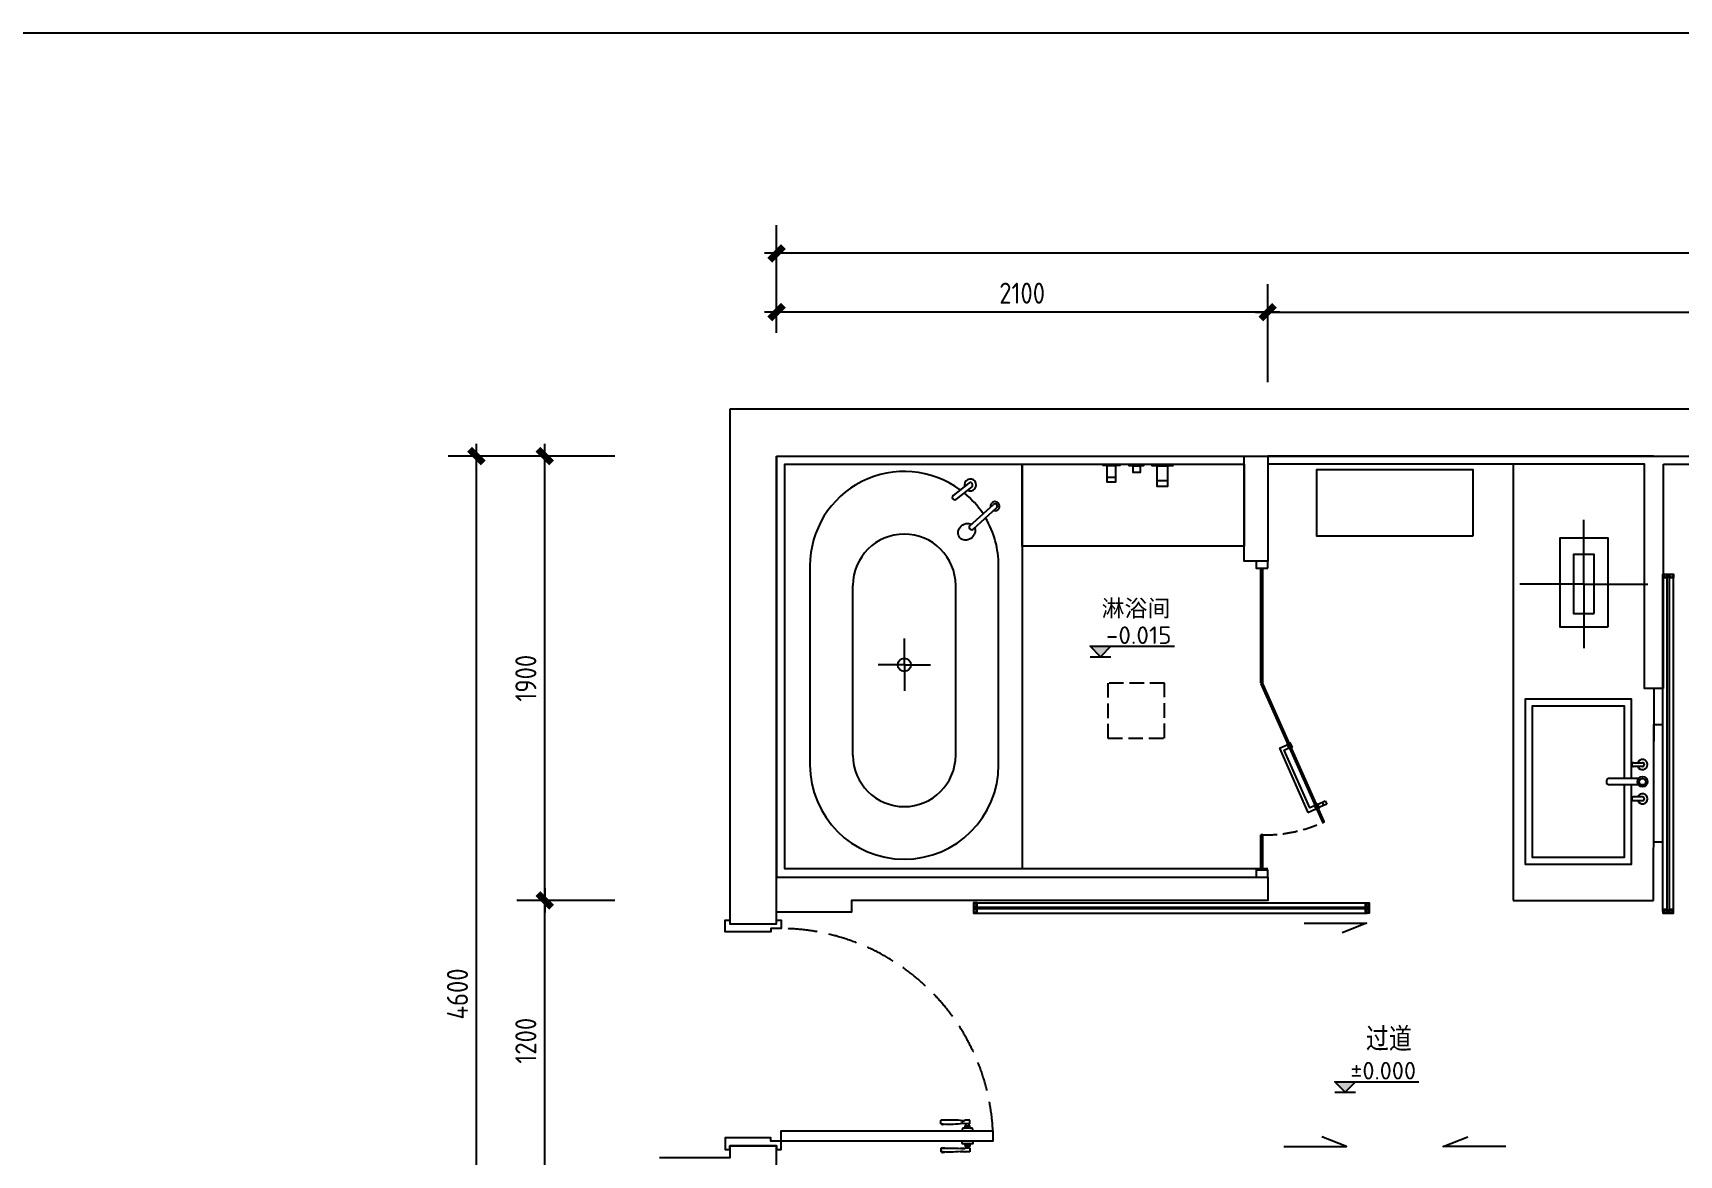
# Model space of a CAD drawing. Header units: inches. Extents: x 193953 to 255442, y -114891 to -62384.
# Drawn here: x 225028 to 232067, y -100323 to -95525 of the extents above; entities that cross this region are included whole.
import ezdxf
from ezdxf.enums import TextEntityAlignment as Align

# ---------------------------------------------------------------- set-up
doc = ezdxf.new("R2010")
doc.units = ezdxf.units.IN
doc.header["$LTSCALE"] = 500
doc.header["$MEASUREMENT"] = 0
doc.linetypes.add('DASH', pattern=[0.35, 0.25, -0.1])
for name, color, linetype in [('0-索引文字', 50, 'Continuous'), ('1-门板', 6, 'Continuous'), ('G-装饰造型轮廓线、电气提示线', 3, 'Continuous'), ('L-立面、剖面图、大样图-细线', 134, 'Continuous'), ('P-平面门', 2, 'Continuous')]:
    doc.layers.add(name, color=color, linetype=linetype)
doc.styles.add('DOM-romans.shx', font='dim.shx')
doc.styles.add('st', font='', dxfattribs={"width": 0.7})
doc.styles.get('st').set_extended_font_data('SimSun')
doc.dimstyles.new('DOM_DIM_1 80', dxfattribs={"dimscale": 60, "dimtxt": 1.5, "dimasz": 0.8, "dimexe": 2, "dimexo": 1.5, "dimgap": 0.6, "dimtad": 1, "dimdec": 0, "dimrnd": 5, "dimzin": 12, "dimdsep": 46, "dimtxsty": 'DOM-romans.shx', "dimblk": 'DOM_Dimension_Tick', "dimcen": 0.125, "dimclrd": 44, "dimclre": 44, "dimclrt": 50, "dimadec": 0, "dimazin": 0, "dimtfac": 1, "dimtdec": 0, "dimtix": 1, "dimtmove": 2, "dimatfit": 3, "dimldrblk": 'DOM_Leader_Arrow', "dimfxl": 0, "dimtvp": 1, "dimtolj": 1, "dimtzin": 0, "dimarcsym": 0})

# ---------------------------------------------------------------- blocks, each defined once
blk = doc.blocks.new('A$Caaed0fd6')
at = {"color": 8}
for p, q in [((-279.7, -73), (-553.8, -194.9)), ((-279.7, -73), (-264.7, -106.8)), ((-553.8, -194.9), (-538.8, -228.7)), ((-518, -275.3), (-533.1, -241.5)), ((-510.4, -255.5), (-524.1, -261.6)), ((-519.4, -235.4), (-504.3, -269.2)), ((-504.3, -269.2), (-518, -275.3))]:
    blk.add_line(p, q, dxfattribs=at)
at = {"color": 1}
blk.add_lwpolyline([(-2.4, 5.5), (-3.8, 6), (-595.8, -257.4), (-596.3, -258.7), (-593.8, -264.2), (-592.5, -264.6), (-0.4, -1.3), (0, 0)], close=True, dxfattribs=at)
at = {"color": 8}
for points in [[(-525.1, -222.6), (-534, -202.5), (-287.3, -92.8), (-278.4, -112.9)], [(-264.7, -106.8), (-281.1, -114.1), (-279.9, -116.8), (-277.2, -115.6)], [(-277.2, -115.6), (-263.5, -109.5), (-260.7, -108.3), (-261.9, -105.6), (-264.7, -106.8)], [(-259, -119.6), (-275.4, -126.9), (-276.6, -124.2), (-273.9, -122.9)], [(-273.9, -122.9), (-260.2, -116.8), (-257.5, -115.6), (-256.2, -118.4), (-259, -119.6)], [(-525.1, -222.6), (-541.5, -229.9), (-540.3, -232.7), (-537.6, -231.5)], [(-537.6, -231.5), (-523.9, -225.4), (-521.1, -224.1), (-522.3, -221.4), (-525.1, -222.6)], [(-519.4, -235.4), (-535.8, -242.7), (-537, -240), (-534.3, -238.8)], [(-534.3, -238.8), (-520.6, -232.7), (-517.9, -231.4), (-516.6, -234.2), (-519.4, -235.4)]]:
    blk.add_lwpolyline(points, dxfattribs=at)
at = {"layer": 'P-平面门', "color": 8, "linetype": 'DASH', "ltscale": 0.5}
blk.add_arc((-53.5, -11.3), 596.5, 179.01113, 204.79018, dxfattribs=at)
blk = doc.blocks.new('A$C8602a97d')
at = {"color": 2, "ltscale": 0.5}
for p, q in [((-14, -123.6), (-14, 0)), ((14, -123.8), (14, 0))]:
    blk.add_line(p, q, dxfattribs=at)
at = {"color": 2}
for p, q in [((-81.3, -102.5), (-81.3, -140.5)), ((-65.2, -140.5), (-65.2, -102.5)), ((64.9, -140.5), (64.9, -102.5)), ((81, -102.5), (81, -140.5))]:
    blk.add_line(p, q, dxfattribs=at)
blk.add_circle((-0.2, -140.5), 21.9, dxfattribs=at)
at = {"color": 8}
blk.add_circle((-0.2, -140.5), 14, dxfattribs=at)
at = {"color": 2, "ltscale": 0.5}
blk.add_arc((0, 0), 14, 0, 180, dxfattribs=at)
at = {"color": 2}
for centre, radius, start, end in [((-73.2, -140.5), 21.9, 111.63288, 68.36712), ((-73.2, -102.5), 8.06, 0, 180), ((-73.2, -140.5), 8.06, 180, 0), ((72.9, -140.5), 21.9, 111.63288, 68.36712), ((72.9, -102.5), 8.06, 0, 180), ((72.9, -140.5), 8.06, 180, 0)]:
    blk.add_arc(centre, radius, start, end, dxfattribs=at)
blk = doc.blocks.new('sssg')
at = {"color": 1}
for p, q in [((127439.7, -16392.4), (127439.7, -16407.4)), ((127447.4, -16391.9), (127440.2, -16391.9)), ((127441.7, -16398.9), (127441.7, -16393.9)), ((127441.7, -16393.9), (127482.7, -16393.9)), ((127444.3, -16398.9), (127441.7, -16398.9)), ((127441.7, -16405.9), (127441.7, -16400.1)), ((127441.7, -16400.1), (127443.4, -16400.1)), ((127443.4, -16400.1), (127443.4, -16401)), ((127444.6, -16401), (127444.6, -16399.2)), ((127484.2, -16391.9), (127447.4, -16391.9)), ((127454.8, -16400.2), (127454.8, -16405.9)), ((127468.1, -16398.7), (127456.3, -16398.7)), ((127469.6, -16405.9), (127469.6, -16400.2)), ((127479.9, -16399.2), (127479.9, -16401)), ((127482.7, -16398.9), (127480.2, -16398.9)), ((127481.1, -16401), (127481.1, -16400.1)), ((127481.1, -16400.1), (127482.7, -16400.1)), ((127482.7, -16393.9), (127482.7, -16398.9)), ((127482.7, -16400.1), (127482.7, -16405.9)), ((127484.7, -16407.4), (127484.7, -16392.4)), ((127440.2, -16407.9), (127457.2, -16407.9)), ((127443.4, -16405.9), (127441.7, -16405.9)), ((127443.4, -16405), (127443.4, -16405.9)), ((127444.6, -16405.9), (127444.6, -16405)), ((127454.8, -16405.9), (127444.6, -16405.9)), ((127456.6, -16407.1), (127456.6, -16400.8)), ((127457.2, -16407.1), (127456.6, -16407.1)), ((127456.9, -16400.5), (127467.5, -16400.5)), ((127467.8, -16407.1), (127467.2, -16407.1)), ((127467.2, -16407.9), (127484.2, -16407.9)), ((127467.8, -16400.8), (127467.8, -16407.1)), ((127479.9, -16405.9), (127469.6, -16405.9)), ((127479.9, -16405), (127479.9, -16405.9)), ((127481.1, -16405.9), (127481.1, -16405)), ((127482.7, -16405.9), (127481.1, -16405.9)), ((127439.7, -18083.2), (127439.7, -18068.2)), ((127440.2, -18067.7), (127457.2, -18067.7)), ((127447.4, -18083.7), (127440.2, -18083.7)), ((127443.4, -18069.7), (127441.7, -18069.7)), ((127441.7, -18069.7), (127441.7, -18075.5)), ((127441.7, -18075.5), (127443.4, -18075.5)), ((127444.3, -18076.7), (127441.7, -18076.7)), ((127441.7, -18076.7), (127441.7, -18081.7)), ((127441.7, -18081.7), (127482.7, -18081.7)), ((127443.4, -18070.6), (127443.4, -18069.7)), ((127443.4, -18075.5), (127443.4, -18074.6)), ((127454.8, -18069.7), (127444.6, -18069.7)), ((127444.6, -18069.7), (127444.6, -18070.6)), ((127444.6, -18074.6), (127444.6, -18076.4)), ((127484.2, -18083.7), (127447.4, -18083.7)), ((127454.8, -18075.4), (127454.8, -18069.7)), ((127468.1, -18076.9), (127456.3, -18076.9)), ((127457.2, -18068.5), (127456.6, -18068.5)), ((127456.6, -18068.5), (127456.6, -18074.8)), ((127456.9, -18075.1), (127467.5, -18075.1)), ((127467.2, -18067.7), (127484.2, -18067.7)), ((127467.8, -18068.5), (127467.2, -18068.5)), ((127467.8, -18074.8), (127467.8, -18068.5)), ((127479.9, -18069.7), (127469.6, -18069.7)), ((127469.6, -18069.7), (127469.6, -18075.4)), ((127479.9, -18070.6), (127479.9, -18069.7)), ((127479.9, -18076.4), (127479.9, -18074.6)), ((127482.7, -18076.7), (127480.2, -18076.7)), ((127482.7, -18069.7), (127481.1, -18069.7)), ((127481.1, -18069.7), (127481.1, -18070.6)), ((127481.1, -18074.6), (127481.1, -18075.5)), ((127481.1, -18075.5), (127482.7, -18075.5)), ((127482.7, -18075.5), (127482.7, -18069.7)), ((127482.7, -18081.7), (127482.7, -18076.7)), ((127484.7, -18068.2), (127484.7, -18083.2))]:
    blk.add_line(p, q, dxfattribs=at)
at = {"color": 8}
for p, q in [((127439.7, -18077.5), (127439.7, -16399.9)), ((127484.7, -18075.7), (127484.7, -16399.9))]:
    blk.add_line(p, q, dxfattribs=at)
at = {"color": 3}
for p, q in [((127458.2, -16403.9), (127459.2, -16402.9)), ((127458.2, -16403.9), (127458.2, -18071.7)), ((127459.2, -16402.9), (127465.2, -16402.9)), ((127465.2, -16402.9), (127466.2, -16403.9)), ((127466.2, -18071.7), (127466.2, -16403.9)), ((127458.2, -18071.7), (127459.2, -18072.7)), ((127459.2, -18072.7), (127465.2, -18072.7)), ((127465.2, -18072.7), (127466.2, -18071.7))]:
    blk.add_line(p, q, dxfattribs=at)
at = {"color": 8}
for points in [[(127466.6, -16404.4), (127465.4, -16404.1, 0.464371), (127465.2, -16404.2), (127465.2, -16404.5, 0.365774), (127465.3, -16404.6), (127466.6, -16404.9), (127466.5, -16406.3), (127465.4, -16406, 0.464371), (127465.2, -16406.1), (127465.2, -16406.4, 0.365774), (127465.3, -16406.5), (127466.5, -16406.8), (127466.4, -16408.1, 0.414214), (127466.6, -16408.3), (127467.1, -16408.3, 0.414214), (127467.3, -16408.1), (127467.7, -16400.7, 0.429682), (127467.5, -16400.5), (127457, -16400.5, 0.429682), (127456.8, -16400.7), (127457.2, -16408.1, 0.414214), (127457.4, -16408.3), (127457.8, -16408.3, 0.414214), (127458, -16408.1), (127457.9, -16406.8), (127459.1, -16406.5, 0.365774), (127459.2, -16406.4), (127459.2, -16406.1, 0.464371), (127459.1, -16406), (127457.9, -16406.3), (127457.8, -16404.9), (127459.1, -16404.6, 0.365774), (127459.2, -16404.5), (127459.2, -16404.2, 0.464371), (127459.1, -16404.1), (127457.8, -16404.4), (127457.7, -16401.7, -0.429721), (127457.9, -16401.5), (127466.6, -16401.5, -0.429721), (127466.8, -16401.7)], [(127466.6, -18071.3), (127465.4, -18071.6, -0.464371), (127465.2, -18071.5), (127465.2, -18071.2, -0.365774), (127465.3, -18071.1), (127466.6, -18070.8), (127466.5, -18069.4), (127465.4, -18069.6, -0.464371), (127465.2, -18069.5), (127465.2, -18069.2, -0.365774), (127465.3, -18069.1), (127466.5, -18068.9), (127466.4, -18067.6, -0.414214), (127466.6, -18067.4), (127467.1, -18067.3, -0.414214), (127467.3, -18067.5), (127467.7, -18074.9, -0.429682), (127467.5, -18075.1), (127457, -18075.1, -0.429682), (127456.8, -18074.9), (127457.2, -18067.5, -0.414214), (127457.4, -18067.3), (127457.8, -18067.4, -0.414214), (127458, -18067.6), (127457.9, -18068.9), (127459.1, -18069.1, -0.365774), (127459.2, -18069.2), (127459.2, -18069.5, -0.464371), (127459.1, -18069.6), (127457.9, -18069.4), (127457.8, -18070.8), (127459.1, -18071.1, -0.365774), (127459.2, -18071.2), (127459.2, -18071.5, -0.464371), (127459.1, -18071.6), (127457.8, -18071.3), (127457.7, -18073.9, 0.429721), (127457.9, -18074.1), (127466.6, -18074.1, 0.429721), (127466.8, -18073.9)]]:
    blk.add_lwpolyline(points, format="xyb", close=True, dxfattribs=at)
at = {"color": 1}
for centre, radius, start, end in [((127440.2, -16392.4), 0.5, 90, 180), ((127444.3, -16399.2), 0.3, 0, 90), ((127456.3, -16400.2), 1.5, 90, 180), ((127468.1, -16400.2), 1.5, 0, 90), ((127480.2, -16399.2), 0.3, 90, 180), ((127484.2, -16392.4), 0.5, 360, 90), ((127440.2, -16407.4), 0.5, 180, 270), ((127444, -16401), 0.6, 180, 0), ((127444, -16405), 0.6, 0, 180), ((127456.9, -16400.8), 0.3, 90, 180), ((127457.2, -16407.5), 0.4, 360, 90), ((127457.2, -16407.5), 0.4, 270, 0), ((127467.2, -16407.5), 0.4, 90, 180), ((127467.2, -16407.5), 0.4, 180, 270), ((127467.5, -16400.8), 0.3, 0, 90), ((127480.5, -16401), 0.6, 180, 0), ((127480.5, -16405), 0.6, 0, 180), ((127484.2, -16407.4), 0.5, 270, 0), ((127440.2, -18068.2), 0.5, 90, 180), ((127440.2, -18083.2), 0.5, 180, 270), ((127444, -18070.6), 0.6, 180, 0), ((127444, -18074.6), 0.6, 0, 180), ((127444.3, -18076.4), 0.3, 270, 0), ((127456.3, -18075.4), 1.5, 180, 270), ((127456.9, -18074.8), 0.3, 180, 270), ((127457.2, -18068.1), 0.4, 360, 90), ((127457.2, -18068.1), 0.4, 270, 0), ((127467.2, -18068.1), 0.4, 90, 180), ((127467.2, -18068.1), 0.4, 180, 270), ((127467.5, -18074.8), 0.3, 270, 360), ((127468.1, -18075.4), 1.5, 270, 0), ((127480.5, -18070.6), 0.6, 180, 0), ((127480.5, -18074.6), 0.6, 0, 180), ((127480.2, -18076.4), 0.3, 180, 270), ((127484.2, -18068.2), 0.5, 0, 90), ((127484.2, -18083.2), 0.5, 270, 0)]:
    blk.add_arc(centre, radius, start, end, dxfattribs=at)
blk = doc.blocks.new('hrhh')
at = {"color": 1}
for p, q in [((127576.5, -17896.8), (127576.5, -17889.6)), ((127576.5, -17933.6), (127576.5, -17896.8)), ((127577, -17889.1), (127592, -17889.1)), ((127592, -17934.1), (127577, -17934.1)), ((127583.5, -17891.1), (127578.5, -17891.1)), ((127578.5, -17891.1), (127578.5, -17932.1)), ((127578.5, -17932.1), (127583.5, -17932.1)), ((127583.3, -17917.5), (127583.3, -17905.7)), ((127583.5, -17893.6), (127583.5, -17891.1)), ((127583.5, -17932.1), (127583.5, -17929.5)), ((127585.6, -17893.9), (127583.8, -17893.9)), ((127583.8, -17929.2), (127585.6, -17929.2)), ((127590.5, -17891.1), (127584.7, -17891.1)), ((127584.7, -17891.1), (127584.7, -17892.7)), ((127584.7, -17892.7), (127585.6, -17892.7)), ((127585.6, -17930.4), (127584.7, -17930.4)), ((127584.7, -17930.4), (127584.7, -17932.1)), ((127584.7, -17932.1), (127590.5, -17932.1)), ((127584.8, -17904.2), (127590.5, -17904.2)), ((127590.5, -17919), (127584.8, -17919)), ((127585.1, -17906.3), (127585.1, -17916.9)), ((127591.7, -17906), (127585.4, -17906)), ((127585.4, -17917.2), (127591.7, -17917.2)), ((127589.6, -17892.7), (127590.5, -17892.7)), ((127590.5, -17893.9), (127589.6, -17893.9)), ((127589.6, -17929.2), (127590.5, -17929.2)), ((127590.5, -17930.4), (127589.6, -17930.4)), ((127590.5, -17892.7), (127590.5, -17891.1)), ((127590.5, -17904.2), (127590.5, -17893.9)), ((127590.5, -17929.2), (127590.5, -17919)), ((127590.5, -17932.1), (127590.5, -17930.4)), ((127591.7, -17906.6), (127591.7, -17906)), ((127591.7, -17917.2), (127591.7, -17916.6)), ((127592.5, -17889.6), (127592.5, -17906.6)), ((127592.5, -17916.6), (127592.5, -17933.6)), ((129010.7, -17889.6), (129010.7, -17906.6)), ((129010.7, -17916.6), (129010.7, -17933.6)), ((129026.2, -17889.1), (129011.2, -17889.1)), ((129011.2, -17934.1), (129026.2, -17934.1)), ((129011.5, -17906.6), (129011.5, -17906)), ((129011.5, -17906), (129017.8, -17906)), ((129011.5, -17917.2), (129011.5, -17916.6)), ((129017.8, -17917.2), (129011.5, -17917.2)), ((129012.7, -17892.7), (129012.7, -17891.1)), ((129012.7, -17891.1), (129018.5, -17891.1)), ((129013.6, -17892.7), (129012.7, -17892.7)), ((129012.7, -17904.2), (129012.7, -17893.9)), ((129012.7, -17893.9), (129013.6, -17893.9)), ((129018.4, -17904.2), (129012.7, -17904.2)), ((129012.7, -17929.2), (129012.7, -17919)), ((129012.7, -17919), (129018.4, -17919)), ((129013.6, -17929.2), (129012.7, -17929.2)), ((129012.7, -17932.1), (129012.7, -17930.4)), ((129012.7, -17930.4), (129013.6, -17930.4)), ((129018.5, -17932.1), (129012.7, -17932.1)), ((129018.5, -17892.7), (129017.6, -17892.7)), ((129017.6, -17893.9), (129019.4, -17893.9)), ((129019.4, -17929.2), (129017.6, -17929.2)), ((129017.6, -17930.4), (129018.5, -17930.4)), ((129018.1, -17906.3), (129018.1, -17916.9)), ((129018.5, -17891.1), (129018.5, -17892.7)), ((129018.5, -17930.4), (129018.5, -17932.1)), ((129019.7, -17893.6), (129019.7, -17891.1)), ((129019.7, -17891.1), (129024.7, -17891.1)), ((129019.7, -17932.1), (129019.7, -17929.5)), ((129024.7, -17932.1), (129019.7, -17932.1)), ((129019.9, -17917.5), (129019.9, -17905.7)), ((129024.7, -17891.1), (129024.7, -17932.1)), ((129026.7, -17896.8), (129026.7, -17889.6)), ((129026.7, -17933.6), (129026.7, -17896.8))]:
    blk.add_line(p, q, dxfattribs=at)
at = {"color": 8}
for p, q in [((127582.7, -17889.1), (129018.7, -17889.1)), ((127584.5, -17934.1), (129018.7, -17934.1))]:
    blk.add_line(p, q, dxfattribs=at)
at = {"color": 3}
for p, q in [((127588.5, -17907.6), (127587.5, -17908.6)), ((127587.5, -17908.6), (127587.5, -17914.6)), ((127587.5, -17914.6), (127588.5, -17915.6)), ((129014.7, -17907.6), (127588.5, -17907.6)), ((127588.5, -17915.6), (129014.7, -17915.6)), ((129014.7, -17907.6), (129015.7, -17908.6)), ((129015.7, -17914.6), (129014.7, -17915.6)), ((129015.7, -17908.6), (129015.7, -17914.6))]:
    blk.add_line(p, q, dxfattribs=at)
at = {"color": 8}
for points in [[(127588.9, -17916), (127588.7, -17914.7, -0.464371), (127588.7, -17914.6), (127589, -17914.6, -0.365774), (127589.2, -17914.7), (127589.4, -17916), (127590.8, -17915.9), (127590.6, -17914.7, -0.464371), (127590.7, -17914.6), (127591, -17914.6, -0.365774), (127591.1, -17914.7), (127591.3, -17915.9), (127592.6, -17915.8, -0.414214), (127592.8, -17916), (127592.9, -17916.4, -0.414214), (127592.7, -17916.7), (127585.3, -17917, -0.429682), (127585.1, -17916.8), (127585.1, -17906.3, -0.429682), (127585.3, -17906.1), (127592.7, -17906.5, -0.414214), (127592.9, -17906.7), (127592.8, -17907.2, -0.414214), (127592.6, -17907.4), (127591.3, -17907.3), (127591.1, -17908.5, -0.365774), (127591, -17908.6), (127590.7, -17908.6, -0.464371), (127590.6, -17908.5), (127590.8, -17907.3), (127589.4, -17907.2), (127589.2, -17908.5, -0.365774), (127589, -17908.6), (127588.7, -17908.6, -0.464371), (127588.7, -17908.5), (127588.9, -17907.2), (127586.3, -17907, 0.429721), (127586.1, -17907.2), (127586.1, -17915.9, 0.429721), (127586.3, -17916.1)], [(129014.3, -17916), (129014.5, -17914.7, 0.464371), (129014.5, -17914.6), (129014.1, -17914.6, 0.365774), (129014, -17914.7), (129013.8, -17916), (129012.4, -17915.9), (129012.6, -17914.7, 0.464371), (129012.5, -17914.6), (129012.2, -17914.6, 0.365774), (129012.1, -17914.7), (129011.9, -17915.9), (129010.6, -17915.8, 0.414214), (129010.3, -17916), (129010.3, -17916.4, 0.414214), (129010.5, -17916.7), (129017.9, -17917, 0.429682), (129018.1, -17916.8), (129018.1, -17906.3, 0.429682), (129017.9, -17906.1), (129010.5, -17906.5, 0.414214), (129010.3, -17906.7), (129010.3, -17907.2, 0.414214), (129010.6, -17907.4), (129011.9, -17907.3), (129012.1, -17908.5, 0.365774), (129012.2, -17908.6), (129012.5, -17908.6, 0.464371), (129012.6, -17908.5), (129012.4, -17907.3), (129013.8, -17907.2), (129014, -17908.5, 0.365774), (129014.1, -17908.6), (129014.5, -17908.6, 0.464371), (129014.5, -17908.5), (129014.3, -17907.2), (129016.9, -17907, -0.429721), (129017.1, -17907.2), (129017.1, -17915.9, -0.429721), (129016.9, -17916.1)]]:
    blk.add_lwpolyline(points, format="xyb", close=True, dxfattribs=at)
at = {"color": 1}
for centre, radius, start, end in [((127577, -17889.6), 0.5, 90, 180), ((127577, -17933.6), 0.5, 180, 270), ((127584.8, -17905.7), 1.5, 90, 180), ((127584.8, -17917.5), 1.5, 180, 270), ((127583.8, -17893.6), 0.3, 180, 270), ((127583.8, -17929.5), 0.3, 90, 180), ((127585.4, -17906.3), 0.3, 90, 180), ((127585.4, -17916.9), 0.3, 180, 270), ((127585.6, -17893.3), 0.6, 270, 90), ((127585.6, -17929.8), 0.6, 270, 90), ((127589.6, -17893.3), 0.6, 90, 270), ((127589.6, -17929.8), 0.6, 90, 270), ((127592.1, -17906.6), 0.4, 180, 270), ((127592.1, -17916.6), 0.4, 90, 180), ((127592, -17889.6), 0.5, 0, 90), ((127592, -17933.6), 0.5, 270, 0), ((127592.1, -17906.6), 0.4, 270, 360), ((127592.1, -17916.6), 0.4, 0, 90), ((129011.2, -17889.6), 0.5, 90, 180), ((129011.1, -17906.6), 0.4, 180, 270), ((129011.1, -17916.6), 0.4, 90, 180), ((129011.2, -17933.6), 0.5, 180, 270), ((129011.1, -17906.6), 0.4, 270, 360), ((129011.1, -17916.6), 0.4, 0, 90), ((129013.6, -17893.3), 0.6, 270, 90), ((129013.6, -17929.8), 0.6, 270, 90), ((129017.6, -17893.3), 0.6, 90, 270), ((129017.6, -17929.8), 0.6, 90, 270), ((129017.8, -17906.3), 0.3, 0, 90), ((129017.8, -17916.9), 0.3, 270, 360), ((129018.4, -17905.7), 1.5, 0, 90), ((129018.4, -17917.5), 1.5, 270, 0), ((129019.4, -17893.6), 0.3, 270, 0), ((129019.4, -17929.5), 0.3, 0, 90), ((129026.2, -17889.6), 0.5, 0, 90), ((129026.2, -17933.6), 0.5, 270, 0)]:
    blk.add_arc(centre, radius, start, end, dxfattribs=at)
blk = doc.blocks.new('ftfhtg')
at = {"layer": 'L-立面、剖面图、大样图-细线', "color": 8}
for p, q in [((-1050024.2, -439780.5), (-1050024.2, -439789.8)), ((-1050021.4, -439792.6), (-1050015.3, -439792.6)), ((-1050015.3, -439792.6), (-1049983.1, -439792.6)), ((-1050013.1, -439795.3), (-1050013.1, -439794.8)), ((-1049986.7, -439796.7), (-1050011.7, -439796.7)), ((-1050010.3, -439796.7), (-1050010.3, -439803.4)), ((-1050010.3, -439813.7), (-1049988.1, -439813.7)), ((-1050010.3, -439813.7), (-1050010.3, -439830.5)), ((-1050010.3, -439830.5), (-1049988.1, -439830.5)), ((-1049988.4, -439803.6), (-1050010, -439803.6)), ((-1049988.1, -439796.7), (-1049988.1, -439803.4)), ((-1049985.3, -439794.8), (-1049985.3, -439795.3)), ((-1049983.1, -439792.6), (-1049977, -439792.6)), ((-1049974.2, -439789.8), (-1049974.2, -439780.5)), ((-1049872.3, -439813.7), (-1049872.3, -439830.5)), ((-1049872.3, -439813.7), (-1049872.3, -439830.5))]:
    blk.add_line(p, q, dxfattribs=at)
for points in [[(-1050009.7, -439803.6, -0.311671), (-1050006.9, -439806), (-1050006.9, -439813.7)], [(-1049988.3, -439803.6, 0.34884), (-1049991.5, -439806), (-1049991.5, -439813.7)], [(-1049875.3, -439813.6, 0.28759), (-1049880.9, -439811.1, -0.060586), (-1049890.3, -439812.1, 0.212877), (-1049891.2, -439812.9)], [(-1049875.3, -439830.7, -0.28759), (-1049880.9, -439833.2, 0.060586), (-1049890.3, -439832.2, -0.212877), (-1049891.2, -439831.3)]]:
    blk.add_lwpolyline(points, format="xyb", dxfattribs=at)
for centre, radius, start, end in [((-1050021.4, -439789.8), 2.78, 180, 270), ((-1050015.3, -439794.8), 2.22, 0, 90), ((-1050011.7, -439795.3), 1.39, 180, 270), ((-1050010, -439803.4), 0.278, 180, 270), ((-1049988.4, -439803.4), 0.278, 270, 0), ((-1049976.5, -439792), 24.6, 241.9616, 293.82253), ((-1049938.9, -440716.4), 903.9, 93.11282, 93.12014), ((-1049976.5, -439852.2), 24.6, 66.17747, 118.0384), ((-1049974.8, -439740), 74.9, 259.84329, 276.25564), ((-1049974.8, -439904.2), 74.9, 83.74436, 100.15671), ((-1049986.7, -439795.3), 1.39, 270, 0), ((-1049983.1, -439794.8), 2.22, 90, 180), ((-1049977, -439789.8), 2.78, 270, 0), ((-1049913.7, -440502.8), 690.3, 86.56114, 94.39322), ((-1049913.7, -439141.4), 690.3, 265.60678, 273.43886)]:
    blk.add_arc(centre, radius, start, end, dxfattribs=at)
blk = doc.blocks.new('A$Cf4202bee')
at = {"layer": 'G-装饰造型轮廓线、电气提示线', "color": 1, "ltscale": 20}
for points in [[(-15, -200), (-15, -220), (20, -220), (20, -175), (35, -175), (35, 20), (-15, 20), (-15, 0), (0, 0), (0, -200)], [(965, -200), (965, -220), (930, -220), (930, -175), (915, -175), (915, 20), (965, 20), (965, 0), (950, 0), (950, -200)]]:
    blk.add_lwpolyline(points, close=True, dxfattribs=at)
at = {"layer": 'P-平面门', "color": 1, "ltscale": 3}
blk.add_lwpolyline([(65, -1125), (20, -1125), (20, -220), (65, -220)], close=True, dxfattribs=at)
at = {"layer": 'P-平面门', "color": 8, "linetype": 'DASH'}
blk.add_arc((17.9, -214.1), 912.1, 272.95922, 359.62998, dxfattribs=at)
at = {"layer": 'P-平面门', "extrusion": (0, 0, -1), "yscale": 0.9000000000232831}
for p, xscale, zscale, rotation in [((-395822.5, 943983.1), 0.9000000000232831, -0.9000000000014552, 90), ((395737.5, 943983.1), -0.9000000000232831, -0.9000000000232831, 270)]:
    blk.add_blockref('ftfhtg', p, dxfattribs=dict(at, xscale=xscale, zscale=zscale, rotation=rotation))
blk = doc.blocks.new('A$Cf66d3db0')
at = {"color": 4}
blk.add_lwpolyline([(-12802.3, 7040.2), (0, 7040.2), (0, 0), (-12802.3, 0)], close=True, dxfattribs=at)
blk = doc.blocks.new('DOM_Dimension_Tick')
at = {"color": 0, "linetype": 'ByBlock'}
for p, q in [((-1.09, 0), (0, 0)), ((0, 0), (1.09, 0))]:
    blk.add_line(p, q, dxfattribs=at)
at = {"color": 0, "linetype": 'Continuous', "const_width": 0.608}
blk.add_lwpolyline([(-0.61, -0.61), (0.61, 0.61)], dxfattribs=at)
blk = doc.blocks.new('*D506')
at = {"color": 44, "lineweight": -2, "transparency": 16777216}
for p, q in [((227516.5, -99233.8), (227096.5, -99233.8)), ((227216.5, -100385.8), (227216.5, -99281.8)), ((227516.5, -100433.8), (227096.5, -100433.8))]:
    blk.add_line(p, q, dxfattribs=at)
at = {"layer": 'Defpoints', "color": 0, "transparency": 16777216}
for p in [(227216.5, -99233.8), (228580, -99233.8), (227907.6, -100433.8)]:
    blk.add_point(p, dxfattribs=at)
at = {"color": 44, "lineweight": -2, "transparency": 16777216, "xscale": 48, "yscale": 48, "zscale": 48}
for p, rotation in [((227216.5, -99233.8), 90), ((227216.5, -100433.8), 270)]:
    blk.add_blockref('DOM_Dimension_Tick', p, dxfattribs=dict(at, rotation=rotation))
at = {"color": 50, "transparency": 16777216, "insert": (227135.5, -99833.8), "char_height": 90, "attachment_point": 5, "rotation": 90, "style": 'DOM-romans.shx'}
blk.add_mtext('\\A1;1200', dxfattribs=at)
blk = doc.blocks.new('DOM_Leader_Arrow')
at = {"color": 0, "linetype": 'ByBlock'}
blk.add_line((0, 0), (-1.5, 0), dxfattribs=at)
for points in [[(-1.29, 1), (-0.89, 1.28), (-0.36, 0), (0, 0)], [(-1.29, -1), (-0.89, -1.28), (-0.36, 0), (0, 0)]]:
    blk.add_solid(points, dxfattribs=at)
blk = doc.blocks.new('*D507')
at = {"color": 44, "lineweight": -2, "transparency": 16777216}
for p, q in [((227516.5, -97333.8), (227096.5, -97333.8)), ((227216.5, -99185.8), (227216.5, -97381.8)), ((227516.5, -99233.8), (227096.5, -99233.8))]:
    blk.add_line(p, q, dxfattribs=at)
at = {"layer": 'Defpoints', "color": 0, "transparency": 16777216}
for p in [(227216.5, -97333.8), (228207.6, -97333.8), (228580, -99233.8)]:
    blk.add_point(p, dxfattribs=at)
at = {"color": 44, "lineweight": -2, "transparency": 16777216, "xscale": 48, "yscale": 48, "zscale": 48}
for p, rotation in [((227216.5, -97333.8), 90), ((227216.5, -99233.8), 270)]:
    blk.add_blockref('DOM_Dimension_Tick', p, dxfattribs=dict(at, rotation=rotation))
at = {"color": 50, "transparency": 16777216, "insert": (227135.5, -98283.8), "char_height": 90, "attachment_point": 5, "rotation": 90, "style": 'DOM-romans.shx'}
blk.add_mtext('\\A1;1900', dxfattribs=at)
blk = doc.blocks.new('*D508')
at = {"color": 44, "lineweight": -2, "transparency": 16777216}
for p, q in [((227216.5, -97333.8), (226804, -97333.8)), ((226924, -101885.8), (226924, -97381.8)), ((227216.5, -101933.8), (226804, -101933.8))]:
    blk.add_line(p, q, dxfattribs=at)
at = {"layer": 'Defpoints', "color": 0, "transparency": 16777216}
for p in [(226924, -97333.8), (227306.5, -97333.8), (227306.5, -101933.8)]:
    blk.add_point(p, dxfattribs=at)
at = {"color": 44, "lineweight": -2, "transparency": 16777216, "xscale": 48, "yscale": 48, "zscale": 48}
for p, rotation in [((226924, -97333.8), 90), ((226924, -101933.8), 270)]:
    blk.add_blockref('DOM_Dimension_Tick', p, dxfattribs=dict(at, rotation=rotation))
at = {"color": 50, "transparency": 16777216, "insert": (226843, -99633.8), "char_height": 90, "attachment_point": 5, "rotation": 90, "style": 'DOM-romans.shx'}
blk.add_mtext('\\A1;4600', dxfattribs=at)
blk = doc.blocks.new('*D515')
at = {"color": 44, "lineweight": -2, "transparency": 16777216}
for p, q in [((230307.6, -97018.5), (230307.6, -96598.5)), ((236907.6, -97018.5), (236907.6, -96598.5)), ((230355.6, -96718.5), (236859.6, -96718.5))]:
    blk.add_line(p, q, dxfattribs=at)
at = {"layer": 'Defpoints', "color": 0, "transparency": 16777216}
for p in [(236907.6, -96718.5), (230307.6, -97333.8), (236907.6, -97333.8)]:
    blk.add_point(p, dxfattribs=at)
at = {"color": 44, "lineweight": -2, "transparency": 16777216, "xscale": 48, "yscale": 48, "zscale": 48, "rotation": 180}
blk.add_blockref('DOM_Dimension_Tick', (230307.6, -96718.5), dxfattribs=at)
at = {"color": 44, "lineweight": -2, "transparency": 16777216, "xscale": 48, "yscale": 48, "zscale": 48}
blk.add_blockref('DOM_Dimension_Tick', (236907.6, -96718.5), dxfattribs=at)
at = {"color": 50, "transparency": 16777216, "insert": (233607.6, -96637.5), "char_height": 90, "attachment_point": 5, "style": 'DOM-romans.shx'}
blk.add_mtext('\\A1;6600', dxfattribs=at)
blk = doc.blocks.new('*D516')
at = {"color": 44, "lineweight": -2, "transparency": 16777216}
for p, q in [((228207.6, -96767), (228207.6, -96347)), ((236907.6, -96767), (236907.6, -96347)), ((236859.6, -96467), (228255.6, -96467))]:
    blk.add_line(p, q, dxfattribs=at)
at = {"layer": 'Defpoints', "color": 0, "transparency": 16777216}
for p in [(228207.6, -96467), (228207.6, -96897.5), (236907.6, -96897.5)]:
    blk.add_point(p, dxfattribs=at)
at = {"color": 44, "lineweight": -2, "transparency": 16777216, "xscale": 48, "yscale": 48, "zscale": 48, "rotation": 180}
blk.add_blockref('DOM_Dimension_Tick', (228207.6, -96467), dxfattribs=at)
at = {"color": 44, "lineweight": -2, "transparency": 16777216, "xscale": 48, "yscale": 48, "zscale": 48}
blk.add_blockref('DOM_Dimension_Tick', (236907.6, -96467), dxfattribs=at)
at = {"color": 50, "transparency": 16777216, "insert": (232557.6, -96386), "char_height": 90, "attachment_point": 5, "style": 'DOM-romans.shx'}
blk.add_mtext('\\A1;8700', dxfattribs=at)
blk = doc.blocks.new('DOM-平面标高符号')
blk.add_hatch(color=256).paths.add_polyline_path([(1.47, 1.5), (0, 0), (-1.47, 1.5)])
at = {"color": 150}
for p, q in [((-1.47, 1.5), (10.53, 1.5)), ((-1.47, 0), (1.47, 0))]:
    blk.add_line(p, q, dxfattribs=at)
blk.add_lwpolyline([(1.47, 1.5), (0, 0), (-1.47, 1.5)], close=True, dxfattribs=at)
at = {"style": 'DOM-romans.shx', "width": 0.444477}
blk.add_attdef('ELEV', text='', height=2.5, dxfattribs=at).set_placement((0.75, 1.82), (10.11, 1.82), align=Align.FIT)
blk = doc.blocks.new('*D631')
at = {"color": 44, "lineweight": -2, "transparency": 16777216}
for p, q in [((228207.6, -96807.5), (228207.6, -96598.5)), ((230307.6, -96817.5), (230307.6, -96598.5)), ((230259.6, -96718.5), (228255.6, -96718.5))]:
    blk.add_line(p, q, dxfattribs=at)
at = {"layer": 'Defpoints', "color": 0, "transparency": 16777216}
for p in [(228207.6, -96718.5), (228207.6, -96897.5), (230307.6, -96907.5)]:
    blk.add_point(p, dxfattribs=at)
at = {"color": 44, "lineweight": -2, "transparency": 16777216, "xscale": 48, "yscale": 48, "zscale": 48, "rotation": 180}
blk.add_blockref('DOM_Dimension_Tick', (228207.6, -96718.5), dxfattribs=at)
at = {"color": 44, "lineweight": -2, "transparency": 16777216, "xscale": 48, "yscale": 48, "zscale": 48}
blk.add_blockref('DOM_Dimension_Tick', (230307.6, -96718.5), dxfattribs=at)
at = {"color": 50, "transparency": 16777216, "insert": (229257.6, -96637.5), "char_height": 90, "attachment_point": 5, "style": 'DOM-romans.shx'}
blk.add_mtext('\\A1;2100', dxfattribs=at)
blk = doc.blocks.new('A$C2527195D')
at = {"layer": '1-门板', "color": 3}
blk.add_lwpolyline([(0, -133.8), (0, 133.8), (-40.7, 28.8)], dxfattribs=at)

msp = doc.modelspace()

# ---------------------------------------------------------------- linework, layer by layer
at = {"color": 4}
for p, q in [((236907.6, -97133.8), (228007.6, -97133.8)), ((228007.6, -97133.8), (228007.6, -99333.8)), ((228207.6, -99333.8), (228207.6, -97333.8)), ((228207.6, -97333.8), (236907.6, -97333.8)), ((228007.6, -99333.8), (228207.6, -99333.8))]:
    msp.add_line(p, q, dxfattribs=at)
at = {"color": 6}
for p, q in [((230307.6, -97333.8), (231357.6, -97333.8)), ((231957.6, -97333.8), (230307.6, -97333.8)), ((230278.6, -98303.8), (230286.6, -98303.8)), ((230286.6, -98953.8), (230278.6, -98953.8))]:
    msp.add_line(p, q, dxfattribs=at)
at = {"color": 2}
for p, q in [((231357.6, -97368.8), (231357.6, -99233.8)), ((231659, -97881), (231659, -97607)), ((231659, -97881), (231385, -97881)), ((231659, -97881), (231659, -98155)), ((231659, -97881), (231933, -97881)), ((231957.6, -99233.8), (231959.4, -98327.1)), ((231357.6, -99233.8), (231957.6, -99233.8))]:
    msp.add_line(p, q, dxfattribs=at)
at = {"color": 3}
for p, q in [((231999.4, -98327.1), (231999.4, -97368.8)), ((231999.4, -97368.8), (236907.6, -97368.8))]:
    msp.add_line(p, q, dxfattribs=at)
at = {"color": 1}
for p, q in [((229029.9, -97449.5), (228962.5, -97502.6)), ((229042.3, -97465.2), (228974.9, -97518.3)), ((229034.1, -97631.6), (229135, -97541)), ((229047.5, -97646.5), (229148.4, -97555.8)), ((230278.6, -98303.8), (230278.6, -97813.8)), ((230286.6, -98303.8), (230286.6, -97813.8)), ((230278.6, -99103.8), (230278.6, -98953.8)), ((230286.6, -99103.8), (230286.6, -98953.8))]:
    msp.add_line(p, q, dxfattribs=at)
at = {"color": 8}
for p, q in [((228534, -98612.9), (228534, -97887.4)), ((228973.5, -98612.9), (228973.5, -97887.4)), ((228754, -98226.4), (228754, -98114.4)), ((228754, -98226.4), (228642, -98226.4)), ((228754, -98226.4), (228754, -98338.4)), ((228754, -98226.4), (228866, -98226.4))]:
    msp.add_line(p, q, dxfattribs=at)
at = {"color": 4}
for points in [[(228207.6, -97333.8), (228207.6, -99133.8), (230307.6, -99133.8), (230307.6, -99233.8), (228527.6, -99233.8), (228527.6, -99283.8), (228207.6, -99283.8)], [(230307.6, -97333.8), (230307.6, -97783.8), (230207.6, -97783.8), (230207.6, -97333.8)]]:
    msp.add_lwpolyline(points, close=True, dxfattribs=at)
at = {"color": 3}
for points in [[(230307.6, -99098.8), (228242.6, -99098.8), (228242.6, -97368.8), (229257.6, -97368.8)], [(231999.4, -98327.1), (231919.4, -98327.1), (231919.4, -97368.8), (230307.6, -97368.8)]]:
    msp.add_lwpolyline(points, dxfattribs=at)
at = {"color": 2}
for points in [[(229257.6, -97368.8), (229257.6, -99098.8), (228242.6, -99098.8), (228242.6, -97368.8)], [(230207.6, -97368.8), (230207.6, -97718.8), (229257.6, -97718.8), (229257.6, -97368.8), (230207.6, -97368.8)], [(231186.8, -97675.6), (231186.8, -97393), (230516.3, -97393), (230516.3, -97675.6)], [(231763.9, -98063.9), (231763.9, -97684.4), (231556.5, -97684.4), (231556.5, -98063.9)], [(231702.8, -98007.5), (231702.8, -97754.4), (231615.3, -97754.4), (231615.3, -98007.5)], [(231957.6, -98983), (231997.6, -98983), (231997.6, -98483), (231957.6, -98483)]]:
    msp.add_lwpolyline(points, close=True, dxfattribs=at)
for points in [[(228993.2, -97478.4, 0.615322), (228350.5, -97802.9), (228350.5, -98654.4, 1), (229157, -98654.4), (229157, -97802.9, 0.133899), (229101.2, -97598.2)], [(229090.4, -97581, 0.075461), (229009.4, -97491.1, 0.075461)]]:
    msp.add_lwpolyline(points, format="xyb", dxfattribs=at)
at = {"color": 1}
for points in [[(229675.1, -97368.8), (229675.1, -97374.9), (229603.7, -97374.9), (229603.7, -97368.8)], [(229656.8, -97374.9), (229656.8, -97445.3), (229621.3, -97445.3), (229621.3, -97374.9)], [(229776.2, -97368.8), (229776.2, -97376.4), (229715.4, -97376.4), (229715.4, -97368.8)], [(229762.6, -97376.4), (229762.6, -97403.6), (229733, -97403.6), (229733, -97376.4)], [(229902.6, -97368.8), (229902.6, -97376.4), (229813.4, -97376.4), (229813.4, -97368.8)], [(229879.8, -97376.4), (229879.8, -97464.4), (229835.4, -97464.4), (229835.4, -97376.4)], [(229656.8, -97424.8), (229656.8, -97445.3), (229621.3, -97445.3), (229621.3, -97424.8)], [(229879.8, -97438.8), (229879.8, -97464.4), (229835.4, -97464.4), (229835.4, -97438.8)], [(230307.6, -97813.8), (230307.6, -97783.8), (230257.6, -97783.8), (230257.6, -97813.8)], [(230307.6, -99133.8), (230307.6, -99103.8), (230257.6, -99103.8), (230257.6, -99133.8)]]:
    msp.add_lwpolyline(points, close=True, dxfattribs=at)
at = {"color": 8, "linetype": 'DASH', "ltscale": 0.5}
msp.add_lwpolyline([(229866.5, -98540.3), (229866.5, -98304.4), (229624.3, -98304.4), (229624.3, -98540.3)], close=True, dxfattribs=at)
at = {"color": 2}
msp.add_lwpolyline([(231863, -98712), (231863, -98373.9), (231408.4, -98373.9), (231408.4, -99078.4), (231863, -99078.4), (231863, -98740)], dxfattribs=at)
at = {"color": 8}
msp.add_lwpolyline([(231833, -98712), (231833, -98403.9), (231438.4, -98403.9), (231438.4, -99048.4), (231833, -99048.4), (231833, -98740)], dxfattribs=at)
at = {"color": 4}
msp.add_lwpolyline([(228207.6, -100433.8), (228207.6, -100283.8), (228007.6, -100283.8), (228007.6, -100333.8), (227707.6, -100333.8)], dxfattribs=at)
at = {"color": 8}
msp.add_circle((228754, -98226.4), 28, dxfattribs=at)
at = {"color": 1}
for centre, radius, start, end in [((229036.1, -97457.3), 25.4, 241.46803, 195.06289), ((229036.1, -97457.3), 10, 308.26546, 128.26546), ((228968.7, -97510.5), 10, 128.26546, 308.26546), ((229141.7, -97548.4), 19.7, 252.40175, 191.47), ((229141.7, -97548.4), 10, 311.93587, 131.93587), ((229040.8, -97639), 10, 131.93587, 311.93587)]:
    msp.add_arc(centre, radius, start, end, dxfattribs=at)
at = {"color": 8}
for centre, start, end in [((228753.7, -97887.4), 0, 180), ((228753.7, -98612.9), 180, 0)]:
    msp.add_arc(centre, 219.8, start, end, dxfattribs=at)
at = {"color": 1, "extrusion": (0, 0, -1)}
msp.add_ellipse((229020.2, -97657.5), major_axis=(-28.7, -25.8), ratio=0.873289, start_param=3.442591, end_param=9.12378, dxfattribs=at)

# ---------------------------------------------------------------- block references
at = {"color": 6, "xscale": 1.2, "yscale": 1.2, "zscale": 1.2}
msp.add_blockref('A$Cf66d3db0', (240041.7, -103973), dxfattribs=at)
at = {"color": 6, "xscale": -1, "rotation": 270}
for name, p in [('hrhh', (249931.7, -226865.3)), ('sssg', (247133, -226728.5))]:
    msp.add_blockref(name, p, dxfattribs=at)
at = {"color": 6, "rotation": 90.00000000000001}
for name, p in [('A$Caaed0fd6', (230284.6, -98303.7)), ('A$C8602a97d', (231769.6, -98726)), ('A$Cf4202bee', (228007.6, -100283.8))]:
    msp.add_blockref(name, p, dxfattribs=at)
at = {"layer": '0-索引文字'}
ref = msp.add_blockref('DOM-平面标高符号', (229593, -98192), dxfattribs=dict(at, xscale=30, yscale=30, zscale=30))
ref.add_attrib('ELEV', '-0.015', dxfattribs={"layer": '0', "height": 75, "style": 'DOM-romans.shx', "width": 0.802779}).set_placement((229615.4, -98137.3), (229896.4, -98137.3), align=Align.FIT)
ref = msp.add_blockref('DOM-平面标高符号', (230638.4, -100054), dxfattribs=dict(at, xscale=30, yscale=30, zscale=30))
ref.add_attrib('ELEV', '%%P0.000', dxfattribs={"layer": '0', "height": 75, "style": 'DOM-romans.shx', "width": 0.715203}).set_placement((230660.9, -99999.3), (230941.9, -99999.3), align=Align.FIT)
at = {"layer": '1-门板', "color": 5, "ltscale": 2, "xscale": -1}
for p, rotation in [((230596.6, -99331.3), 270), ((231191.9, -100285.8), 90)]:
    msp.add_blockref('A$C2527195D', p, dxfattribs=dict(at, rotation=rotation))
at = {"layer": '1-门板', "color": 5, "ltscale": 2, "rotation": 270}
msp.add_blockref('A$C2527195D', (230510.1, -100285.8), dxfattribs=at)

# ---------------------------------------------------------------- texts
at = {"color": 50, "insert": (229744.4, -97988.5), "char_height": 72, "attachment_point": 5, "style": 'DOM-romans.shx'}
msp.add_mtext('\\A1;{\\fSimSun|b0|i0|c134|p2;淋浴间}', dxfattribs=at)
at = {"layer": '0-索引文字', "style": 'st', "width": 0.8}
msp.add_attdef('过道', text='', height=90, dxfattribs=at).set_placement((230825.8, -99823.9), align=Align.MIDDLE_CENTER)

# ---------------------------------------------------------------- dimensions: what is measured, and where the dimension line sits
at = {"color": 6}
for base, p1, p2, picture, middle in [((228207.6, -96467), (236907.6, -96897.5), (228207.6, -96897.5), '*D516', (232557.6, -96386)), ((228207.6, -96718.5), (230307.6, -96907.5), (228207.6, -96897.5), '*D631', (229257.6, -96637.5)), ((236907.6, -96718.5), (230307.6, -97333.8), (236907.6, -97333.8), '*D515', (233607.6, -96637.5))]:
    dim = msp.add_linear_dim(base=base, p1=p1, p2=p2, dimstyle='DOM_DIM_1 80', dxfattribs=at)
    dim.commit()
    dim.dimension.update_dxf_attribs({"geometry": picture, "text_midpoint": middle})
for base, p1, p2, picture, middle in [((226924, -97333.8), (227306.5, -101933.8), (227306.5, -97333.8), '*D508', (226843, -99633.8)), ((227216.5, -97333.8), (228580, -99233.8), (228207.6, -97333.8), '*D507', (227135.5, -98283.8)), ((227216.5, -99233.8), (227907.6, -100433.8), (228580, -99233.8), '*D506', (227135.5, -99833.8))]:
    dim = msp.add_linear_dim(base=base, p1=p1, p2=p2, angle=90, dimstyle='DOM_DIM_1 80', dxfattribs=at)
    dim.commit()
    dim.dimension.update_dxf_attribs({"geometry": picture, "text_midpoint": middle})

doc.saveas('drawing.dxf')
